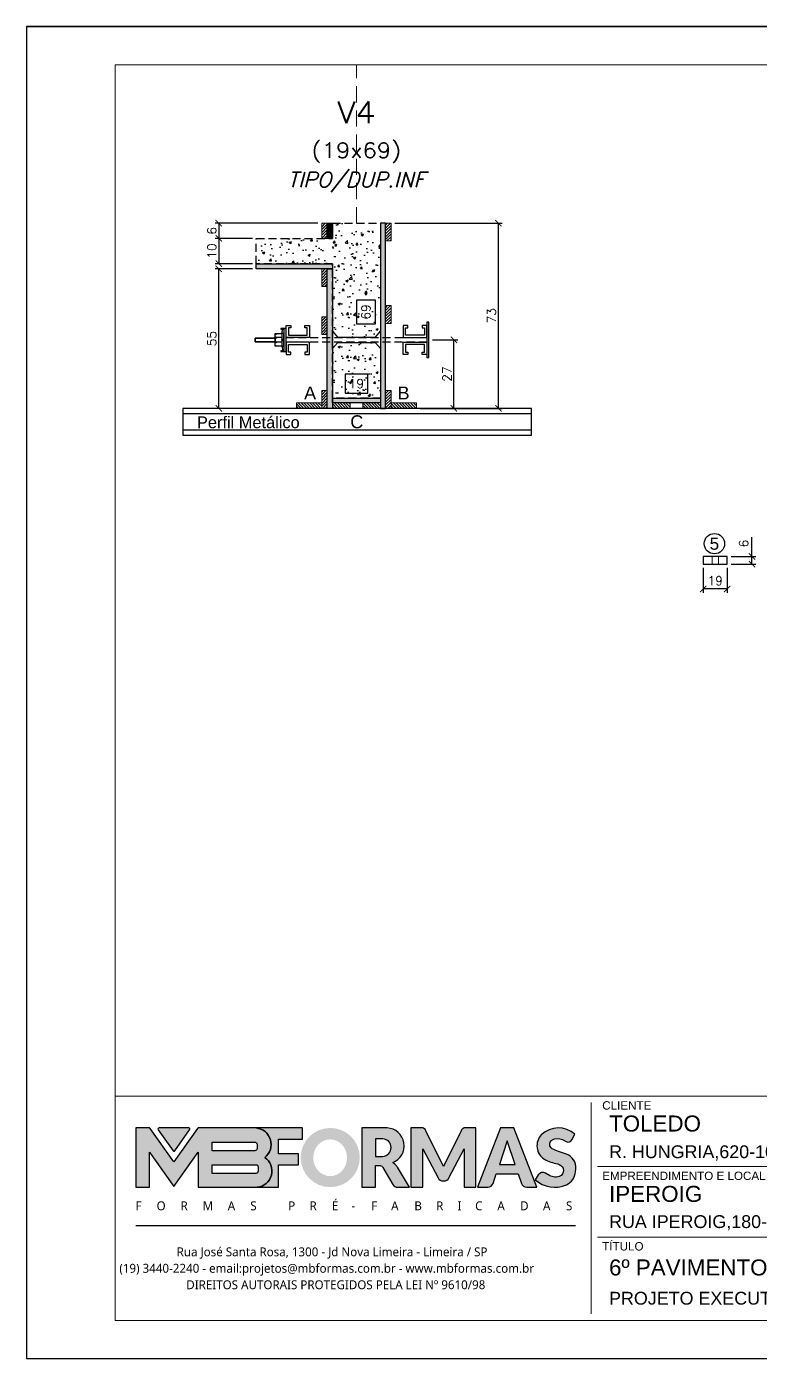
# Model space of a CAD drawing. Extents: x -23436 to 4767, y -4638 to 9755.
# Drawn here: x -20676 to -20097, y 4082 to 5132 of the extents above; entities that cross this region are included whole.
import ezdxf
from ezdxf.enums import TextEntityAlignment as Align

# ---------------------------------------------------------------- set-up
doc = ezdxf.new("R2010")
doc.units = 0
doc.header["$PDMODE"] = 2
doc.header["$PDSIZE"] = 10
doc.linetypes.add('CABLIN', pattern=[0.35, 0.25, -0.1])
doc.linetypes.add('HIDDEN', pattern=[9.525, 6.35, -3.175])
doc.layers.get('0').update_dxf_attribs({"lineweight": 13})
doc.layers.get('Defpoints').update_dxf_attribs({"lineweight": 13})
for name, color, linetype in [('Barra de Ancoragem', 20, 'Continuous'), ('Concreto', 250, 'HIDDEN'), ('Cota', 4, 'Continuous'), ('Cota Seção (2x)', 4, 'Continuous'), ('Hachura', 252, 'CABLIN'), ('MB Logo', 255, 'Continuous'), ('Painéis', 200, 'Continuous'), ('Perfil Metálico', 224, 'Continuous'), ('Romaneio', 10, 'Continuous'), ('Texto de Titulo', 7, 'Continuous'), ('Texto Qtd Sarr', 242, 'Continuous'), ('Tubo de PVC', 51, 'Continuous')]:
    doc.layers.add(name, color=color, linetype=linetype)
for name, color, linetype, lineweight in [('FOLHA MB', 7, 'Continuous', 13), ('Madeira', 100, 'Continuous', 13), ('Sarr 2.2x7', 40, 'Continuous', 9), ('Texto Seção', 7, 'Continuous', 15)]:
    doc.layers.add(name, color=color, linetype=linetype, lineweight=lineweight)
doc.layers.add('Laje_Perimetro', color=7, linetype='Continuous', plot=False)
doc.styles.add('ARIAL', font='arial.ttf', dxfattribs={"oblique": 15, "height": 25})
doc.styles.add('MB_C01', font='arial.ttf', dxfattribs={"height": 1.3})
doc.styles.add('MB_C02', font='arial.ttf', dxfattribs={"height": 2})
doc.styles.add('MB_C03', font='arial.ttf', dxfattribs={"height": 2.5})
doc.styles.add('MB_C04', font='arial.ttf', dxfattribs={"height": 6})
doc.styles.add('MtXpl_Lucida_Sans_Un', font='l_10646.ttf')
doc.styles.add('ROMANS', font='romans.shx')
doc.dimstyles.new('Cota Paínel', dxfattribs={"dimtxt": 7, "dimasz": 5, "dimexe": 3, "dimexo": 3, "dimgap": 3, "dimtad": 1, "dimdec": 1, "dimzin": 12, "dimdsep": 46, "dimtxsty": 'ROMANS', "dimblk": 'ARCHTICK', "dimcen": 0, "dimclrd": 4, "dimclre": 4, "dimclrt": 1, "dimadec": 1, "dimazin": 3, "dimtfac": 1, "dimtdec": 1, "dimtmove": 0, "dimatfit": 3, "dimldrblk": 'OBLIQUE', "dimfxl": 1, "dimtolj": 1, "dimtzin": 12, "dimarcsym": 0})
doc.dimstyles.new('Cota Seção (2x)', dxfattribs={"dimtxt": 7, "dimasz": 5, "dimexe": 3, "dimexo": 3, "dimgap": 2, "dimtad": 3, "dimdec": 1, "dimlfac": 0.5, "dimzin": 12, "dimdsep": 46, "dimtxsty": 'ROMANS', "dimblk": 'ARCHTICK', "dimcen": 0, "dimclrd": 4, "dimclre": 4, "dimclrt": 1, "dimadec": 1, "dimazin": 3, "dimtfac": 1, "dimtdec": 1, "dimtmove": 0, "dimatfit": 3, "dimldrblk": 'OBLIQUE', "dimfxl": 1, "dimtolj": 1, "dimtzin": 12, "dimarcsym": 0})
doc.dimstyles.new('Cota Seção interna', dxfattribs={"dimtxt": 7, "dimasz": 6, "dimexe": 0.18, "dimexo": 2, "dimgap": -4, "dimtad": 3, "dimdec": 1, "dimlfac": 0.5, "dimzin": 12, "dimdsep": 46, "dimtxsty": 'ROMANS', "dimblk": 'ARCHTICK', "dimcen": 0.09, "dimse1": 1, "dimse2": 1, "dimsd1": 1, "dimsd2": 1, "dimclrd": 180, "dimclre": 5, "dimclrt": 1, "dimadec": 0, "dimazin": 3, "dimtfac": 1, "dimtdec": 1, "dimtofl": 0, "dimtmove": 0, "dimatfit": 3, "dimldrblk": 'ARCHTICK', "dimfxl": 1, "dimtolj": 1, "dimtzin": 0, "dimarcsym": 0})
pattern_1 = [(315, (2521.5248, -3398.3843), (1.12253202, 1.12253202), [])]
pattern_2 = [(45, (-12135.8516, 27901.8796), (-1.12253202, 1.12253202), [])]

# ---------------------------------------------------------------- blocks, each defined once
blk = doc.blocks.new('MB-NOVO')
at = {"layer": 'MB Logo', "linetype": 'Continuous'}
h = blk.add_hatch(color=256, dxfattribs=at)
h.dxf.hatch_style = 1
h.set_gradient(color1=(242, 132, 69), color2=(247, 180, 141), rotation=90, tint=1)
h.paths.add_polyline_path([(-18529.6, 10980.8), (-18475.7, 10980.8, 0.706757), (-18468.7, 11008, 0.681802), (-18476.7, 11034.9), (-18529.4, 11034.9, 0.243712), (-18530.2, 11034.5), (-18551.7, 11003.9), (-18573.3, 11034.5, 0.243712), (-18574.1, 11034.9), (-18586.5, 11034.9), (-18586.5, 10980.8), (-18573.9, 10980.8), (-18573.9, 11012.9), (-18551.7, 10981.5), (-18529.6, 11012.9)])
h.paths.add_polyline_path([(-18516.8, 11014.1), (-18516.8, 11022), (-18477.8, 11022, -0.414214), (-18475.8, 11020), (-18475.8, 11016.1, -0.414214), (-18477.8, 11014.1)], flags=16)
h.paths.add_polyline_path([(-18516.8, 11001.4), (-18476.8, 11001.4, -0.414214), (-18474.8, 10999.4), (-18474.8, 10995.5, -0.414214), (-18476.8, 10993.5), (-18516.8, 10993.5)], flags=16)
at = {"layer": 'MB Logo', "true_color": 0x262626}
h = blk.add_hatch(color=250, dxfattribs=at)
h.dxf.hatch_style = 1
h.paths.add_polyline_path([(-18537.3, 11033.3, 0.60809), (-18538.1, 11034.9), (-18565.3, 11034.9, 0.60809), (-18566.1, 11033.3), (-18552.5, 11014, 0.518202), (-18550.9, 11014)])
h = blk.add_hatch(color=250, dxfattribs=at)
h.dxf.hatch_style = 1
h.paths.add_polyline_path([(-18456.2, 11011.3), (-18456.2, 11024.6), (-18434.2, 11024.6), (-18434.2, 11034.9), (-18476.7, 11034.9, -0.681802), (-18468.7, 11008, -0.706757), (-18475.7, 10980.8), (-18456.2, 10980.8), (-18456.2, 11001.4), (-18437.8, 11001.4), (-18437.8, 11011.3)])
h = blk.add_hatch(color=250, dxfattribs=at)
h.dxf.hatch_style = 1
h.paths.add_polyline_path([(-18435.9, 11007.9, 1), (-18381.9, 11007.9, 1)])
edge = h.paths.add_edge_path(flags=16)
edge.add_ellipse((-18409, 11007.7), major_axis=(0, 16.8), ratio=0.916255, start_angle=0, end_angle=360)
h = blk.add_hatch(color=250, dxfattribs=at)
h.dxf.hatch_style = 1
h.paths.add_polyline_path([(-18357, 11034.9), (-18380.2, 11034.9), (-18380.2, 10980.8), (-18367.6, 10980.8), (-18367.6, 11000.7), (-18363.4, 11000.7, -0.195765), (-18360.9, 10998.9), (-18351.8, 10983.2, 0.261385), (-18347.5, 10980.8), (-18336.4, 10980.8), (-18347.5, 10999, 0.082429), (-18349.6, 11001.5), (-18351.9, 11003.4, 0.81838)])
h.paths.add_polyline_path([(-18360.8, 11009), (-18367.6, 11009), (-18367.6, 11025), (-18360.8, 11025, -0.92578)], flags=16)
h = blk.add_hatch(color=250, dxfattribs=at)
h.dxf.hatch_style = 1
h.paths.add_polyline_path([(-18286.6, 11015.9), (-18286.6, 10980.8), (-18275.8, 10980.8), (-18275.8, 11034.9), (-18286.6, 11034.9, 0.216647), (-18289.4, 11032.4), (-18305.5, 10999.8), (-18321.6, 11032.7, 0.199908), (-18324.3, 11034.9), (-18335.2, 11034.9), (-18335.2, 10980.8), (-18324.3, 10980.8), (-18324.3, 11015.9), (-18310.4, 10989.3, 0.279644), (-18306, 10986.6, 0.340986), (-18300.5, 10989.3)])
h = blk.add_hatch(color=250, dxfattribs=at)
h.dxf.hatch_style = 1
h.paths.add_polyline_path([(-18274.4, 10980.8), (-18265, 10980.8, 0.322517), (-18260.2, 10984.3), (-18257.3, 10993), (-18237.2, 10993), (-18234.3, 10984.3, 0.322517), (-18229.5, 10980.8), (-18220.3, 10980.8), (-18241.2, 11034.9), (-18253.4, 11034.9)])
h.paths.add_polyline_path([(-18254.4, 11001.6), (-18247.3, 11023), (-18240.1, 11001.6)], flags=16)
h = blk.add_hatch(color=250, dxfattribs=at)
h.dxf.hatch_style = 1
h.paths.add_polyline_path([(-18206, 11024, -0.247671), (-18196.9, 11024.3), (-18193.5, 11022.5, 0.40799), (-18188.2, 11024.1), (-18185.4, 11029.1, 0.392837), (-18216.2, 11028.7, 0.467779), (-18213.3, 11006.3, 0.077523), (-18201.2, 11002.1, -0.214206), (-18196.1, 10997.9, -0.284295), (-18198.2, 10991.4, -0.26924), (-18208.8, 10991.6), (-18212.2, 10993.6, 0.407727), (-18219, 10992.1), (-18221.8, 10987.7, 0.296878), (-18193.2, 10983.1, 0.272251), (-18184.9, 10995.3), (-18184.6, 10997.9, 0.348906), (-18193.7, 11011.2), (-18200.4, 11013.5, -0.045018), (-18205.8, 11015.7, -0.618284)])
at = {"layer": 'MB Logo', "linetype": 'Continuous'}
blk.add_line((-18586.5, 10945.9), (-18184.8, 10945.9), dxfattribs=at)
at = {"layer": 'MB Logo', "color": 23, "linetype": 'Continuous', "true_color": 0xf28445}
for points in [[(-18573.3, 11034.5, 0.243712), (-18574.1, 11034.9), (-18586.5, 11034.9), (-18586.5, 10980.8), (-18573.9, 10980.8), (-18573.9, 11012.9), (-18551.7, 10981.5), (-18529.6, 11012.9), (-18529.6, 10980.8), (-18475.7, 10980.8, 0.706757), (-18468.7, 11008, 0.681802), (-18476.7, 11034.9), (-18529.4, 11034.9, 0.243712), (-18530.2, 11034.5), (-18551.7, 11003.9)], [(-18516.8, 11022), (-18477.8, 11022, -0.414214), (-18475.8, 11020), (-18475.8, 11016.1, -0.414214), (-18477.8, 11014.1), (-18516.8, 11014.1)], [(-18516.8, 11001.4), (-18476.8, 11001.4, -0.414214), (-18474.8, 10999.4), (-18474.8, 10995.5, -0.414214), (-18476.8, 10993.5), (-18516.8, 10993.5)]]:
    blk.add_lwpolyline(points, format="xyb", close=True, dxfattribs=at)
at = {"layer": 'MB Logo', "color": 250, "true_color": 0x262626}
for points in [[(-18537.3, 11033.3, 0.60809), (-18538.1, 11034.9), (-18565.3, 11034.9, 0.60809), (-18566.1, 11033.3), (-18552.5, 11014, 0.518202), (-18550.9, 11014)], [(-18437.8, 11011.3), (-18456.2, 11011.3), (-18456.2, 11024.6), (-18434.2, 11024.6), (-18434.2, 11034.9), (-18476.7, 11034.9, -0.681802), (-18468.7, 11008, -0.706757), (-18475.7, 10980.8), (-18456.2, 10980.8), (-18456.2, 11001.4), (-18437.8, 11001.4)], [(-18347.5, 10980.8), (-18336.4, 10980.8), (-18347.5, 10999, 0.082429), (-18349.6, 11001.5), (-18351.9, 11003.4, 0.81838), (-18357, 11034.9), (-18380.2, 11034.9), (-18380.2, 10980.8), (-18367.6, 10980.8), (-18367.6, 11000.7), (-18363.4, 11000.7, -0.209789), (-18360.8, 10998.7), (-18351.8, 10983.2, 0.261385)], [(-18286.6, 11015.9), (-18286.6, 10980.8), (-18275.8, 10980.8), (-18275.8, 11034.9), (-18286.6, 11034.9, 0.216647), (-18289.4, 11032.4), (-18305.5, 10999.8), (-18321.5, 11032.4, 0.216647), (-18324.3, 11034.9), (-18335.2, 11034.9), (-18335.2, 10980.8), (-18324.3, 10980.8), (-18324.3, 11015.9), (-18310.4, 10989.3, 0.279644), (-18306, 10986.6), (-18304.9, 10986.6, 0.279644), (-18300.5, 10989.3)], [(-18265, 10980.8, 0.322517), (-18260.2, 10984.3), (-18257.3, 10993), (-18237.2, 10993), (-18234.3, 10984.3, 0.322517), (-18229.5, 10980.8), (-18220.3, 10980.8), (-18241.2, 11034.9), (-18253.4, 11034.9), (-18274.4, 10980.8)], [(-18206.2, 11015.9, -0.549626), (-18206.4, 11023.8, -0.258723), (-18196.9, 11024.3), (-18193.5, 11022.5, 0.40799), (-18188.2, 11024.1), (-18185.4, 11029.1, 0.392837), (-18216.2, 11028.7, 0.467779), (-18213.3, 11006.3, 0.077523), (-18201.2, 11002.1, -0.203897), (-18196.3, 10998.2), (-18196.1, 10997.8, -0.267611), (-18198, 10991.6), (-18198.5, 10991.3, -0.261145), (-18208.8, 10991.6), (-18212.2, 10993.6, 0.407727), (-18219, 10992.1), (-18221.8, 10987.7, 0.296878), (-18193.2, 10983.1, 0.265963), (-18184.9, 10994.9), (-18184.7, 10997.6, 0.340466), (-18193.1, 11011), (-18200.4, 11013.5, -0.049298)], [(-18367.6, 11009), (-18360.8, 11009, 0.92578), (-18360.8, 11025), (-18367.6, 11025)]]:
    blk.add_lwpolyline(points, format="xyb", close=True, dxfattribs=at)
blk.add_lwpolyline([(-18247.3, 11023), (-18254.4, 11001.6), (-18240.1, 11001.6)], close=True, dxfattribs=at)
at = {"layer": 'MB Logo', "color": 250, "true_color": 0x262626, "style": 'MtXpl_Lucida_Sans_Un'}
for s, height, p in [('F', 8.12, (-18586.8, 10959.8)), ('O', 8.12, (-18567.5, 10959.8)), ('R', 8.12, (-18545.6, 10959.8)), ('M', 8.12, (-18525.4, 10959.8)), ('A', 8.12, (-18502.5, 10959.8)), ('S', 8.12, (-18481.9, 10959.8)), ('P', 8.12, (-18447.3, 10959.8)), ('R', 8.12, (-18427.8, 10959.8)), ('É', 8.12, (-18407.5, 10959.8)), ('-', 8.12, (-18389.6, 10959.8)), ('F', 8.12, (-18371.4, 10959.8)), ('A', 8.12, (-18353.3, 10959.8)), ('B', 8.12, (-18332.1, 10959.8)), ('R', 8.12, (-18312.2, 10959.8)), ('I', 8.12, (-18292.7, 10959.8)), ('C', 8.12, (-18276.6, 10959.8)), ('A', 8.12, (-18256.3, 10959.8)), ('D', 8.12, (-18235.5, 10959.8)), ('A', 8.12, (-18214.6, 10959.8)), ('S', 8.12, (-18193.6, 10959.8)), ('DIREITOS AUTORAIS PROTEGIDOS PELA LEI Nº 9610/98', 8.122, (-18540.4, 10887.8))]:
    blk.add_text(s, height=height, dxfattribs=at).set_placement(p)
at = {"layer": 'MB Logo', "style": 'MtXpl_Lucida_Sans_Un'}
for s, p in [('Rua José Santa Rosa, 1300 - Jd Nova Limeira - Limeira / SP', (-18549.2, 10917.8)), ('(19) 3440-2240 - email:projetos@mbformas.com.br - www.mbformas.com.br', (-18601.5, 10902.8))]:
    blk.add_text(s, height=8.122, dxfattribs=at).set_placement(p)
blk = doc.blocks.new('A$C169d8357')
at = {"layer": 'FOLHA MB', "color": 1}
for p, q in [((1109.8, 356.7), (70, 356.7)), ((445.6, 351.7), (445.6, 185)), ((786.6, 351.7), (786.6, 250.7)), ((943.1, 351.7), (943.1, 185)), ((1109.8, 356.7), (1109.8, 179.9)), ((1455, 356.7), (1109.8, 356.7)), ((1155.3, 185), (1155.3, 351.7)), ((1232.6, 351.7), (1232.6, 185)), ((1455, 331.5), (1109.8, 331.5)), ((938.1, 316.3), (791.6, 316.3)), ((1109.8, 316.3), (948.2, 316.3)), ((1029, 311.3), (1029, 286)), ((1455, 306.2), (1109.8, 306.2)), ((781.5, 301.2), (450.7, 301.2)), ((938.1, 281), (791.6, 281)), ((1109.8, 281), (948.2, 281)), ((1029, 275.9), (1029, 250.7)), ((1455, 281), (1109.8, 281)), ((1455, 255.7), (1109.8, 255.7)), ((938.1, 245.6), (450.7, 245.6)), ((1109.8, 245.6), (948.2, 245.6)), ((1029, 240.6), (1029, 185)), ((1455, 230.4), (1109.8, 230.4)), ((1455, 205.2), (1109.8, 205.2))]:
    blk.add_line(p, q, dxfattribs=at)
for points in [[(0, 1199.9), (0, 149.9), (1485, 149.9), (1485, 1199.9)], [(70, 1169.9), (70, 179.9), (1455, 179.9), (1455, 1169.9)]]:
    blk.add_lwpolyline(points, close=True, dxfattribs=at)
at = {"layer": 'MB Logo', "xscale": 0.8642040370897565, "yscale": 0.8642040370897565, "zscale": 0.8642040370897565}
blk.add_blockref('MB-NOVO', (16148.7, -9204.8), dxfattribs=at)
at = {"layer": 'FOLHA MB', "color": 6}
for s, height, style, p in [('CLIENTE', 6.57, 'MB_C01', (454.3, 346.1)), ('RESPONSÁVEL TÉCNICO', 6.566, 'MB_C01', (791.2, 344.6)), ('FASE DO PROJETO', 6.566, 'MB_C01', (947.8, 344.6)), ('R. HUNGRIA,620-10ºANDAR-SÃO PAULO-SP', 10.102, 'MB_C02', (459.7, 307.8)), ('PROJETISTA', 6.57, 'MB_C01', (791.2, 306.7)), ('DATA', 6.57, 'MB_C01', (947.8, 306.7)), ('ESCALA', 6.57, 'MB_C01', (1033.7, 306.7)), ('EMPREENDIMENTO E LOCAL', 6.566, 'MB_C01', (454.3, 290.6)), ('DISCIPLINA', 6.57, 'MB_C01', (791.2, 271.4)), ('COR MADEIRA', 6.566, 'MB_C01', (947.8, 271.4)), ('COR TARJA', 6.57, 'MB_C01', (1033.7, 271.4)), ('RUA IPEROIG,180-PERDIZES-SÃO PAULO-SP', 10.102, 'MB_C02', (459.7, 252.7)), ('TÍTULO', 6.57, 'MB_C01', (454.3, 235)), ('REVISÃO', 6.57, 'MB_C01', (947.8, 236.5)), ('FOLHA', 6.57, 'MB_C01', (1033.7, 236.5)), ('PROJETO EXECUTIVO DE LATERAIS DE VIGAS', 10.102, 'MB_C02', (459.7, 192.3))]:
    blk.add_text(s, height=height, dxfattribs=dict(at, style=style)).set_placement(p)
at = {"layer": 'FOLHA MB', "color": 5}
for s, height, style, p in [('TOLEDO', 12.63, 'MB_C03', (459.7, 328.8)), ('DANIEL RODRIGUES', 10.102, 'MB_C02', (791.6, 322.4)), ('LIBERADO PARA OBRA', 10.102, 'MB_C02', (948.1, 320.5)), ('STEPHANIE/THAIS', 10.102, 'MB_C02', (791.5, 285.1)), ('02/05/2023', 10.1, 'MB_C02', (948.1, 285.1)), ('1:50', 10.1, 'MB_C02', (1034, 287.1)), ('IPEROIG', 12.63, 'MB_C03', (459.7, 273.3)), ('PADRÃO', 10.1, 'MB_C02', (948.1, 251.8)), ('FORMA DE MADEIRA', 10.102, 'MB_C02', (791.6, 251.7)), ('S/COR', 10.1, 'MB_C02', (1034, 251.8)), ('01', 10.1, 'MB_C02', (1126.7, 237.1)), ('19/06/23', 10.1, 'MB_C02', (1166.5, 236.9)), ('ACRESCIMO DA FOLHA 45', 10.102, 'MB_C02', (1243.1, 236.9)), ('6º PAVIMENTO / TIPO / DUPLEX INFERIOR', 12.628, 'MB_C03', (459.7, 215.3)), ('00', 10.1, 'MB_C02', (1126.7, 211.8)), ('02/05/23', 10.1, 'MB_C02', (1166.5, 211.6)), ('EMISSÃO INICIAL', 10.102, 'MB_C02', (1243.1, 211.6)), ('01', 12.63, 'MB_C03', (967.6, 205))]:
    blk.add_text(s, height=height, dxfattribs=dict(at, style=style)).set_placement(p)
at = {"layer": 'FOLHA MB', "color": 6, "style": 'MB_C01'}
for s, p in [('REV. Nº', (1132.5, 198.1)), ('DATA', (1189.7, 198.1)), ('DESCRIÇÃO', (1265.5, 198.1))]:
    blk.add_text(s, height=6.57, dxfattribs=at).set_placement(p, align=Align.MIDDLE_CENTER)
at = {"layer": 'FOLHA MB', "insert": (1239.4, 189.4), "char_height": 5.051, "width": 210.818, "attachment_point": 1, "style": 'MB_C04'}
blk.add_mtext('TOLEDO-IPEROIG-LO-6PV-TP-DINF-LVI-R00.DWG', dxfattribs=at)
blk = doc.blocks.new('*D323')
at = {"layer": 'Cota Seção (2x)', "color": 180, "lineweight": -2, "transparency": 16777216}
for p, q in [((-20407.1, 4858.3), (-20425.1, 4858.3)), ((-20425.1, 4858.3), (-20425.1, 4843.3)), ((-20407.1, 4843.3), (-20407.1, 4858.3)), ((-20425.1, 4843.3), (-20407.1, 4843.3))]:
    blk.add_line(p, q, dxfattribs=at)
at = {"layer": 'Defpoints', "color": 0, "transparency": 16777216}
for p in [(-20435.1, 4839.3), (-20435.1, 4839.3), (-20397.1, 4839.3)]:
    blk.add_point(p, dxfattribs=at)
at = {"layer": 'Cota Seção (2x)', "color": 1, "transparency": 16777216, "insert": (-20416.1, 4850.8), "char_height": 7, "attachment_point": 5, "style": 'ROMANS'}
blk.add_mtext('\\A1;19', dxfattribs=at)
blk = doc.blocks.new('_ArchTick')
at = {"color": 0, "linetype": 'ByBlock', "const_width": 0.15}
blk.add_lwpolyline([(-0.5, -0.5), (0.5, 0.5)], dxfattribs=at)
blk = doc.blocks.new('DSADSAD')
at = {"layer": 'Barra de Ancoragem'}
for p, q in [((-12991, 7698.4), (-13009.2, 7698.4)), ((-13005.1, 7696.9), (-13008.6, 7697.6)), ((-12995.1, 7696.9), (-12991.5, 7697.6))]:
    blk.add_line(p, q, dxfattribs=at)
at = {"layer": 'Barra de Ancoragem', "flags": 128}
for points in [[(-13009.2, 7700.2), (-12991, 7700.2), (-12991, 7698.4), (-13009.2, 7698.4)], [(-13008.6, 7698.4), (-13008.6, 7696), (-13009.2, 7696), (-13009.2, 7698.4)], [(-12995.1, 7698.4), (-12995.1, 7696.9), (-13005.1, 7696.9), (-13005.1, 7698.4)], [(-12991, 7698.4), (-12991, 7696), (-12991.5, 7696), (-12991.5, 7698.4)]]:
    blk.add_lwpolyline(points, close=True, dxfattribs=at)
for points in [[(-13005.1, 7696.9), (-13005.1, 7691.6), (-12995.1, 7691.6), (-12995.1, 7696.9)], [(-13000.4, 7696.9), (-13000.4, 7698.4), (-12999.8, 7698.4), (-12999.8, 7696.9), (-13000.4, 7696.9), (-12999.8, 7696.9)]]:
    blk.add_lwpolyline(points, dxfattribs=at)
for points in [[(-13001.9, 7696.9), (-13001.9, 7692.8, 0.666667), (-12998.3, 7692.8, 0.666667)], [(-12998.3, 7696.9), (-12998.3, 7692.8, 0.729796), (-12995.1, 7692.8, 0.729796)]]:
    blk.add_lwpolyline(points, format="xyb", dxfattribs=at)
at = {"layer": 'Barra de Ancoragem'}
blk.add_arc((-13003.5, 7693.3), 1.7, 197.7564, 342.2436, dxfattribs=at)
blk = doc.blocks.new('*D324')
at = {"layer": 'Cota', "color": 4, "lineweight": -2, "transparency": 16777216}
for p, q in [((-20356, 4885.3), (-20336.1, 4885.3)), ((-20339.1, 4831.3), (-20339.1, 4885.3)), ((-20356.1, 4831.3), (-20336.1, 4831.3))]:
    blk.add_line(p, q, dxfattribs=at)
at = {"layer": 'Defpoints', "color": 0, "transparency": 16777216}
for p in [(-20359, 4885.3), (-20339.1, 4885.3), (-20359.1, 4831.3)]:
    blk.add_point(p, dxfattribs=at)
at = {"layer": 'Cota', "color": 4, "lineweight": -2, "transparency": 16777216, "xscale": 5, "yscale": 5, "zscale": 5}
for p, rotation in [((-20339.1, 4885.3), 90), ((-20339.1, 4831.3), 270)]:
    blk.add_blockref('_ArchTick', p, dxfattribs=dict(at, rotation=rotation))
at = {"layer": 'Cota', "color": 1, "transparency": 16777216, "insert": (-20344.6, 4858.3), "char_height": 7, "attachment_point": 5, "rotation": 90, "style": 'ROMANS'}
blk.add_mtext('\\A1;27', dxfattribs=at)
blk = doc.blocks.new('_OBLIQUE')
at = {"color": 0, "linetype": 'ByBlock', "lineweight": -2}
for p, q in [((0, 0), (-1, 0)), ((-0.5, -0.5), (0.5, 0.5))]:
    blk.add_line(p, q, dxfattribs=at)
blk = doc.blocks.new('*D325')
at = {"layer": 'Cota', "color": 4, "lineweight": -2, "transparency": 16777216}
for p, q in [((-20498.1, 4941.3), (-20527.7, 4941.3)), ((-20524.7, 4831.3), (-20524.7, 4941.3)), ((-20476.1, 4831.3), (-20527.7, 4831.3))]:
    blk.add_line(p, q, dxfattribs=at)
at = {"layer": 'Defpoints', "color": 0, "transparency": 16777216}
for p in [(-20524.7, 4941.3), (-20495.1, 4941.3), (-20473.1, 4831.3)]:
    blk.add_point(p, dxfattribs=at)
at = {"layer": 'Cota', "color": 4, "lineweight": -2, "transparency": 16777216, "xscale": 5, "yscale": 5, "zscale": 5}
for p, rotation in [((-20524.7, 4941.3), 90), ((-20524.7, 4831.3), 270)]:
    blk.add_blockref('_ArchTick', p, dxfattribs=dict(at, rotation=rotation))
at = {"layer": 'Cota', "color": 1, "transparency": 16777216, "insert": (-20530.2, 4886.3), "char_height": 7, "attachment_point": 5, "rotation": 90, "style": 'ROMANS'}
blk.add_mtext('\\A1;55', dxfattribs=at)
blk = doc.blocks.new('*D326')
at = {"layer": 'Cota', "color": 4, "lineweight": -2, "transparency": 16777216}
for p, q in [((-20498.1, 4965.3), (-20527.7, 4965.3)), ((-20524.7, 4965.3), (-20524.7, 4945.3)), ((-20498.1, 4945.3), (-20527.7, 4945.3))]:
    blk.add_line(p, q, dxfattribs=at)
at = {"layer": 'Defpoints', "color": 0, "transparency": 16777216}
for p in [(-20495.1, 4965.3), (-20524.7, 4945.3), (-20495.1, 4945.3)]:
    blk.add_point(p, dxfattribs=at)
at = {"layer": 'Cota', "color": 4, "lineweight": -2, "transparency": 16777216, "xscale": 5, "yscale": 5, "zscale": 5}
for p, rotation in [((-20524.7, 4965.3), 90), ((-20524.7, 4945.3), 270)]:
    blk.add_blockref('_ArchTick', p, dxfattribs=dict(at, rotation=rotation))
at = {"layer": 'Cota', "color": 1, "transparency": 16777216, "insert": (-20530.2, 4955.3), "char_height": 7, "attachment_point": 5, "rotation": 90, "style": 'ROMANS'}
blk.add_mtext('\\A1;10', dxfattribs=at)
blk = doc.blocks.new('*D327')
at = {"layer": 'Cota', "color": 4, "lineweight": -2, "transparency": 16777216}
for p, q in [((-20446.5, 4977.3), (-20527.7, 4977.3)), ((-20524.7, 4977.3), (-20524.7, 4965.3)), ((-20498.1, 4965.3), (-20527.7, 4965.3))]:
    blk.add_line(p, q, dxfattribs=at)
at = {"layer": 'Defpoints', "color": 0, "transparency": 16777216}
for p in [(-20443.5, 4977.3), (-20524.7, 4965.3), (-20495.1, 4965.3)]:
    blk.add_point(p, dxfattribs=at)
at = {"layer": 'Cota', "color": 4, "lineweight": -2, "transparency": 16777216, "xscale": 5, "yscale": 5, "zscale": 5}
for p, rotation in [((-20524.7, 4977.3), 90), ((-20524.7, 4965.3), 270)]:
    blk.add_blockref('_ArchTick', p, dxfattribs=dict(at, rotation=rotation))
at = {"layer": 'Cota', "color": 1, "transparency": 16777216, "insert": (-20530.2, 4971.3), "char_height": 7, "attachment_point": 5, "rotation": 90, "style": 'ROMANS'}
blk.add_mtext('\\A1;6', dxfattribs=at)
blk = doc.blocks.new('*D328')
at = {"layer": 'Cota', "color": 4, "lineweight": -2, "transparency": 16777216}
for p, q in [((-20385.7, 4977.3), (-20301, 4977.3)), ((-20304, 4831.3), (-20304, 4977.3)), ((-20365.7, 4831.3), (-20301, 4831.3))]:
    blk.add_line(p, q, dxfattribs=at)
at = {"layer": 'Defpoints', "color": 0, "transparency": 16777216}
for p in [(-20388.7, 4977.3), (-20304, 4977.3), (-20368.7, 4831.3)]:
    blk.add_point(p, dxfattribs=at)
at = {"layer": 'Cota', "color": 4, "lineweight": -2, "transparency": 16777216, "xscale": 5, "yscale": 5, "zscale": 5}
for p, rotation in [((-20304, 4977.3), 90), ((-20304, 4831.3), 270)]:
    blk.add_blockref('_ArchTick', p, dxfattribs=dict(at, rotation=rotation))
at = {"layer": 'Cota', "color": 1, "transparency": 16777216, "insert": (-20309.5, 4904.3), "char_height": 7, "attachment_point": 5, "rotation": 90, "style": 'ROMANS'}
blk.add_mtext('\\A1;73', dxfattribs=at)
blk = doc.blocks.new('*D329')
at = {"layer": 'Cota Seção (2x)', "color": 180, "lineweight": -2, "transparency": 16777216}
for p, q in [((-20401.1, 4916.6), (-20416.1, 4916.6)), ((-20416.1, 4916.6), (-20416.1, 4897.9)), ((-20401.1, 4897.9), (-20401.1, 4916.6)), ((-20416.1, 4897.9), (-20401.1, 4897.9))]:
    blk.add_line(p, q, dxfattribs=at)
at = {"layer": 'Defpoints', "color": 0, "transparency": 16777216}
for p in [(-20397.1, 4977.3), (-20397.1, 4977.3), (-20397.1, 4839.3)]:
    blk.add_point(p, dxfattribs=at)
at = {"layer": 'Cota Seção (2x)', "color": 1, "transparency": 16777216, "insert": (-20408.6, 4907.3), "char_height": 7, "attachment_point": 5, "rotation": 90, "style": 'ROMANS'}
blk.add_mtext('\\A1;69', dxfattribs=at)
blk = doc.blocks.new('titulo1')
at = {"layer": 'Defpoints', "color": 252, "linetype": 'HIDDEN', "ltscale": 2}
blk.add_line((0, 0), (0, 125), dxfattribs=at)
at = {"layer": 'Defpoints', "style": 'ROMANS', "oblique": 15}
blk.add_attdef('FOLHA', text='', height=10, dxfattribs=at).set_placement((0, 15.6), align=Align.MIDDLE_CENTER)
at = {"layer": 'Texto Qtd Sarr', "color": 3, "style": 'ROMANS', "oblique": 15}
for tag, height, p in [('TITULO', 17, (0, 71.4)), ('SEÇÃO', 12, (0, 41.5))]:
    blk.add_attdef(tag, text='', height=height, dxfattribs=at).set_placement(p, align=Align.MIDDLE_CENTER)
blk = doc.blocks.new('*D347')
at = {"layer": 'Cota', "color": 4, "lineweight": -2, "transparency": 16777216}
for p, q in [((-20142.4, 4705.5), (-20142.4, 4685.9)), ((-20123.4, 4705.5), (-20123.4, 4685.9)), ((-20123.4, 4688.9), (-20142.4, 4688.9))]:
    blk.add_line(p, q, dxfattribs=at)
at = {"layer": 'Defpoints', "color": 0, "transparency": 16777216}
for p in [(-20142.4, 4708.5), (-20123.4, 4708.5), (-20142.4, 4688.9)]:
    blk.add_point(p, dxfattribs=at)
at = {"layer": 'Cota', "color": 4, "lineweight": -2, "transparency": 16777216, "xscale": 5, "yscale": 5, "zscale": 5, "rotation": 180}
blk.add_blockref('_ArchTick', (-20142.4, 4688.9), dxfattribs=at)
at = {"layer": 'Cota', "color": 4, "lineweight": -2, "transparency": 16777216, "xscale": 5, "yscale": 5, "zscale": 5}
blk.add_blockref('_ArchTick', (-20123.4, 4688.9), dxfattribs=at)
at = {"layer": 'Cota', "color": 1, "transparency": 16777216, "insert": (-20132.9, 4695.4), "char_height": 7, "attachment_point": 5, "style": 'ROMANS'}
blk.add_mtext('\\A1;19', dxfattribs=at)
blk = doc.blocks.new('*D348')
at = {"layer": 'Cota', "color": 4, "lineweight": -2, "transparency": 16777216}
for p, q in [((-20103.9, 4714.5), (-20103.9, 4729.8)), ((-20120.4, 4714.5), (-20100.9, 4714.5)), ((-20120.4, 4708.5), (-20100.9, 4708.5)), ((-20103.9, 4708.5), (-20103.9, 4714.5))]:
    blk.add_line(p, q, dxfattribs=at)
at = {"layer": 'Defpoints', "color": 0, "transparency": 16777216}
for p in [(-20123.4, 4714.5), (-20123.4, 4708.5), (-20103.9, 4714.5)]:
    blk.add_point(p, dxfattribs=at)
at = {"layer": 'Cota', "color": 4, "lineweight": -2, "transparency": 16777216, "xscale": 5, "yscale": 5, "zscale": 5}
for p, rotation in [((-20103.9, 4714.5), 90), ((-20103.9, 4708.5), 270)]:
    blk.add_blockref('_ArchTick', p, dxfattribs=dict(at, rotation=rotation))
at = {"layer": 'Cota', "color": 1, "transparency": 16777216, "insert": (-20110.4, 4724.7), "char_height": 7, "attachment_point": 5, "rotation": 90, "style": 'ROMANS'}
blk.add_mtext('\\A1;6', dxfattribs=at)

msp = doc.modelspace()

# ---------------------------------------------------------------- hatches: boundary and pattern name
at = {"layer": 'Concreto'}
h = msp.add_hatch(dxfattribs=at)
h.set_pattern_fill('AR-CONC', color=256, scale=2.5)
h.set_pattern_definition([(50, (-4755.02, 204.299), (17.931505, -1.568803), [1.875, -20.625]), (355, (-4755.02, 204.299), (-3.468783, 18.804803), [1.5, -16.5]), (100.45144, (-4753.526, 204.168), (14.462721, 17.236), [1.593505, -17.528553]), (46.1842, (-4755.02, 209.299), (26.681033, -4.137982), [2.8125, -30.9375]), (96.63564, (-4752.797, 208.954), (23.36655, 24.352965), [2.39026, -26.292844]), (351.18416, (-4755.02, 209.3), (23.36655, 24.352965), [2.25, -24.75]), (21, (-4752.52, 208.049), (14.922676, -10.065472), [1.875, -20.625]), (326, (-4752.52, 208.049), (6.082883, 18.128751), [1.5, -16.5]), (71.45144, (-4751.277, 207.21), (21.00556, 8.063279), [1.593505, -17.528553]), (37.5, (-4755.0204, 204.2986), (0.3039964, 8.3223463), [0, -16.3, 0, -16.75, 0, -16.5625]), (7.5, (-4755.02, 204.299), (6.5767384, 9.860293), [0, -9.55, 0, -15.925, 0, -6.3125]), (327.5, (-4760.5954, 204.2986), (13.345561, -0.5638718), [0, -6.25, 0, -19.5, 0, -25.875]), (317.5, (-4763.095, 204.299), (14.579654, 2.5026246), [0, -8.125, 0, -12.95, 0, -18.375])])
h.paths.add_polyline_path([(-20495.1, 4965.26), (-20435.1, 4965.26), (-20435.09, 4977.26), (-20397.1, 4977.26), (-20397.1, 4892.04), (-20401.1, 4887.54), (-20431.1, 4887.54), (-20435.1, 4892.04), (-20435.1, 4941.26), (-20435.1, 4945.26), (-20495.1, 4945.26)])
h.paths.add_polyline_path([(-20413.85, 4899.59), (-20414.34, 4918.93), (-20403.84, 4918.93), (-20403.35, 4899.59)], flags=16)
h = msp.add_hatch(dxfattribs=at)
h.set_pattern_fill('AR-CONC', color=256, scale=2.5)
h.set_pattern_definition([(50, (-4755.02, 170.299), (17.931505, -1.568803), [1.875, -20.625]), (355, (-4755.02, 170.299), (-3.468783, 18.804803), [1.5, -16.5]), (100.45144, (-4753.526, 170.168), (14.462721, 17.236), [1.593505, -17.528553]), (46.1842, (-4755.02, 175.299), (26.681033, -4.137982), [2.8125, -30.9375]), (96.63564, (-4752.797, 174.954), (23.36655, 24.352965), [2.39026, -26.292844]), (351.18416, (-4755.02, 175.3), (23.36655, 24.352965), [2.25, -24.75]), (21, (-4752.52, 174.049), (14.922676, -10.065472), [1.875, -20.625]), (326, (-4752.52, 174.049), (6.082883, 18.128751), [1.5, -16.5]), (71.45144, (-4751.277, 173.21), (21.00556, 8.063279), [1.593505, -17.528553]), (37.5, (-4755.0204, 170.2986), (0.3039964, 8.3223463), [0, -16.3, 0, -16.75, 0, -16.5625]), (7.5, (-4755.02, 170.299), (6.5767384, 9.860293), [0, -9.55, 0, -15.925, 0, -6.3125]), (327.5, (-4760.5954, 170.2986), (13.345561, -0.5638718), [0, -6.25, 0, -19.5, 0, -25.875]), (317.5, (-4763.095, 170.299), (14.579654, 2.5026246), [0, -8.125, 0, -12.95, 0, -18.375])])
h.paths.add_polyline_path([(-20435.1, 4878.48), (-20431.1, 4882.98), (-20401.1, 4882.98), (-20397.1, 4878.49), (-20397.1, 4839.26), (-20435.1, 4839.26)])
h.paths.add_polyline_path([(-20409.35, 4845.51), (-20422.85, 4845.51), (-20422.85, 4856.01), (-20409.35, 4856.01)], flags=24)
at = {"layer": 'Hachura'}
h = msp.add_hatch(dxfattribs=at)
h.set_pattern_fill('ANSI31', color=256, scale=0.5, angle=360, style=0)
h.set_pattern_definition([(45, (-12135.8516, 27937.8796), (-1.12253202, 1.12253202), [])])
h.paths.add_polyline_path([(-20439.1, 4977.26), (-20443.5, 4977.26), (-20443.5, 4965.26), (-20439.1, 4965.26)])
h = msp.add_hatch(color=256, dxfattribs=at)
h.dxf.hatch_style = 1
h.paths.add_polyline_path([(-20439.1, 4977.26), (-20435.1, 4977.26), (-20435.1, 4965.26), (-20439.1, 4965.26)])
h = msp.add_hatch(color=256, dxfattribs=at)
h.dxf.hatch_style = 1
h.paths.add_polyline_path([(-20393.11, 4977.26), (-20397.11, 4977.26), (-20397.1, 4831.26), (-20393.1, 4831.26)])
h = msp.add_hatch(dxfattribs=at)
h.set_pattern_fill('ANSI31', color=256, scale=0.5, angle=360, style=0)
h.set_pattern_definition([(45, (-12135.8516, 27899.8796), (-1.12253202, 1.12253202), [])])
h.paths.add_polyline_path([(-20393.1, 4977.26), (-20388.7, 4977.26), (-20388.7, 4963.26), (-20393.1, 4963.26)])
h = msp.add_hatch(color=256, dxfattribs=at)
h.dxf.hatch_style = 1
h.paths.add_polyline_path([(-20495.1, 4941.26), (-20495.1, 4945.26), (-20435.1, 4945.26), (-20435.1, 4941.26)])
h = msp.add_hatch(dxfattribs=at)
h.set_pattern_fill('ANSI31', color=256, scale=0.5, angle=360, style=0)
h.set_pattern_definition(pattern_2)
h.paths.add_polyline_path([(-20439.1, 4941.26), (-20443.5, 4941.26), (-20443.5, 4927.26), (-20439.1, 4927.26)])
h = msp.add_hatch(color=256, dxfattribs=at)
h.dxf.hatch_style = 1
h.paths.add_polyline_path([(-20439.1, 4941.26), (-20435.1, 4941.26), (-20435.1, 4831.26), (-20439.1, 4831.26)])
h = msp.add_hatch(dxfattribs=at)
h.set_pattern_fill('ANSI31', color=256, scale=0.5, angle=360, style=0)
h.set_pattern_definition([(45, (-12135.8516, 27960.159), (-1.12253202, 1.12253202), [])])
h.paths.add_polyline_path([(-20439.1, 4889.54), (-20443.5, 4889.54), (-20443.5, 4903.54), (-20439.1, 4903.54)])
h = msp.add_hatch(dxfattribs=at)
h.set_pattern_fill('ANSI31', color=256, scale=0.5, angle=360, style=0)
h.set_pattern_definition([(45, (-12135.8564, 27834.8796), (-1.12253202, 1.12253202), [])])
h.paths.add_polyline_path([(-20393.1, 4912.26), (-20388.7, 4912.26), (-20388.7, 4898.26), (-20393.1, 4898.26)])
h = msp.add_hatch(dxfattribs=at)
h.set_pattern_fill('ANSI31', color=256, scale=0.5, angle=360, style=0)
h.set_pattern_definition(pattern_2)
h.paths.add_polyline_path([(-20439.1, 4831.26), (-20443.5, 4831.26), (-20443.5, 4845.26), (-20439.1, 4845.26)])
h = msp.add_hatch(dxfattribs=at)
h.set_pattern_fill('ANSI31', color=256, scale=0.5, angle=360, style=0)
h.set_pattern_definition(pattern_2)
h.paths.add_polyline_path([(-20393.1, 4831.26), (-20388.7, 4831.26), (-20388.7, 4845.26), (-20393.1, 4845.26)])
h = msp.add_hatch(dxfattribs=at)
h.set_pattern_fill('ANSI31', color=256, scale=0.5, angle=270, style=0)
h.set_pattern_definition([(315, (2531.1248, -3398.3843), (1.12253202, 1.12253202), [])])
h.paths.add_polyline_path([(-20463.5, 4831.26), (-20463.5, 4835.66), (-20443.5, 4835.66), (-20443.5, 4831.26)])
h = msp.add_hatch(color=256, dxfattribs=at)
h.dxf.hatch_style = 1
h.paths.add_polyline_path([(-20435.1, 4835.66), (-20435.1, 4839.26), (-20397.1, 4839.26), (-20397.1, 4835.66)])
h = msp.add_hatch(dxfattribs=at)
h.set_pattern_fill('ANSI31', color=256, scale=0.5, angle=270, style=0)
h.set_pattern_definition(pattern_1)
h.paths.add_polyline_path([(-20435.1, 4831.26), (-20435.1, 4835.66), (-20421.1, 4835.66), (-20421.1, 4831.26)])
h = msp.add_hatch(dxfattribs=at)
h.set_pattern_fill('ANSI31', color=256, scale=0.5, angle=270, style=0)
h.set_pattern_definition(pattern_1)
h.paths.add_polyline_path([(-20397.1, 4831.26), (-20397.1, 4835.66), (-20411.1, 4835.66), (-20411.1, 4831.26)])
h = msp.add_hatch(dxfattribs=at)
h.set_pattern_fill('ANSI31', color=256, scale=0.5, angle=270, style=0)
h.set_pattern_definition([(315, (2511.9248, -3398.3843), (1.12253202, 1.12253202), [])])
h.paths.add_polyline_path([(-20368.7, 4831.26), (-20368.7, 4835.66), (-20388.7, 4835.66), (-20388.7, 4831.26)])

# ---------------------------------------------------------------- linework, layer by layer
at = {"layer": 'Barra de Ancoragem'}
for points in [[(-20471.62, 4896.74), (-20469.77, 4896.74), (-20467.92, 4896.74), (-20467.92, 4894.89), (-20469.77, 4894.89), (-20469.77, 4888.88), (-20454.94, 4888.88), (-20454.94, 4894.89), (-20456.79, 4894.89), (-20456.79, 4896.74), (-20454.94, 4896.74), (-20453.1, 4896.74), (-20453.1, 4887.04), (-20471.62, 4887.04)], [(-20360.57, 4896.74), (-20362.42, 4896.74), (-20364.27, 4896.74), (-20364.27, 4894.89), (-20362.42, 4894.89), (-20362.42, 4888.88), (-20377.25, 4888.88), (-20377.25, 4894.89), (-20375.4, 4894.89), (-20375.4, 4896.74), (-20377.25, 4896.74), (-20379.1, 4896.74), (-20379.1, 4887.04), (-20360.57, 4887.04)], [(-20480.21, 4886.73), (-20496.11, 4886.73), (-20496.11, 4883.79), (-20480.21, 4883.79)], [(-20496.11, 4883.79), (-20496.11, 4886.73), (-20480.21, 4886.73), (-20480.21, 4883.79)], [(-20471.62, 4873.78), (-20469.77, 4873.78), (-20467.92, 4873.78), (-20467.92, 4875.63), (-20469.77, 4875.63), (-20469.77, 4881.64), (-20454.94, 4881.64), (-20454.94, 4875.63), (-20456.79, 4875.63), (-20456.79, 4873.78), (-20454.94, 4873.78), (-20453.1, 4873.78), (-20453.1, 4883.48), (-20471.62, 4883.48)], [(-20360.57, 4873.78), (-20362.42, 4873.78), (-20364.27, 4873.78), (-20364.27, 4875.63), (-20362.42, 4875.63), (-20362.42, 4881.64), (-20377.25, 4881.64), (-20377.25, 4875.63), (-20375.4, 4875.63), (-20375.4, 4873.78), (-20377.25, 4873.78), (-20379.1, 4873.78), (-20379.1, 4883.48), (-20360.57, 4883.48)]]:
    msp.add_lwpolyline(points, close=True, dxfattribs=at)
at = {"layer": 'Barra de Ancoragem', "flags": 128}
msp.add_lwpolyline([(-20358.97, 4871.39), (-20358.97, 4899.13), (-20360.57, 4899.13), (-20360.57, 4871.39)], close=True, dxfattribs=at)
at = {"layer": 'Barra de Ancoragem', "linetype": 'HIDDEN'}
msp.add_lwpolyline([(-20471.62, 4883.48), (-20471.62, 4887.04), (-20360.57, 4887.04), (-20360.57, 4883.48)], close=True, dxfattribs=at)
at = {"layer": 'Concreto'}
msp.add_lwpolyline([(-20495.1, 4945.26), (-20495.1, 4965.26), (-20435.1, 4965.26), (-20435.1, 4977.26), (-20397.1, 4977.26), (-20397.1, 4977.26), (-20397.1, 4977.26), (-20397.1, 4839.26), (-20435.1, 4839.26), (-20435.1, 4945.26)], close=True, dxfattribs=at)
at = {"layer": 'Laje_Perimetro'}
msp.add_lwpolyline([(-19191.38, 5132.26), (-20676.4, 5132.26), (-20676.4, 4082.26), (-19191.38, 4082.26)], close=True, dxfattribs=at)
at = {"layer": 'Madeira'}
for points in [[(-20439.1, 4977.26), (-20443.5, 4977.26), (-20443.5, 4965.26), (-20439.1, 4965.26)], [(-20393.1, 4977.26), (-20388.7, 4977.26), (-20388.7, 4963.26), (-20393.1, 4963.26)], [(-20439.1, 4941.26), (-20443.5, 4941.26), (-20443.5, 4927.26), (-20439.1, 4927.26)], [(-20439.1, 4889.54), (-20443.5, 4889.54), (-20443.5, 4903.54), (-20439.1, 4903.54)], [(-20393.1, 4912.26), (-20388.7, 4912.26), (-20388.7, 4898.26), (-20393.1, 4898.26)], [(-20439.1, 4831.26), (-20443.5, 4831.26), (-20443.5, 4845.26), (-20439.1, 4845.26)], [(-20393.1, 4831.26), (-20388.7, 4831.26), (-20388.7, 4845.26), (-20393.1, 4845.26)], [(-20463.5, 4831.26), (-20463.5, 4835.66), (-20443.5, 4835.66), (-20443.5, 4831.26)], [(-20435.1, 4831.26), (-20435.1, 4835.66), (-20421.1, 4835.66), (-20421.1, 4831.26)], [(-20397.1, 4831.26), (-20397.1, 4835.66), (-20411.1, 4835.66), (-20411.1, 4831.26)], [(-20368.7, 4831.26), (-20368.7, 4835.66), (-20388.7, 4835.66), (-20388.7, 4831.26)]]:
    msp.add_lwpolyline(points, close=True, dxfattribs=at)
at = {"layer": 'Painéis'}
for p, q in [((-20123.41, 4714.49), (-20142.41, 4714.49)), ((-20142.41, 4714.49), (-20142.41, 4708.49)), ((-20142.41, 4708.49), (-20123.41, 4708.49)), ((-20123.41, 4708.49), (-20123.41, 4714.49))]:
    msp.add_line(p, q, dxfattribs=at)
for points in [[(-20439.1, 4977.26), (-20435.1, 4977.26), (-20435.1, 4965.26), (-20439.1, 4965.26)], [(-20393.11, 4977.26), (-20397.11, 4977.26), (-20397.1, 4831.26), (-20393.1, 4831.26)], [(-20495.1, 4941.26), (-20495.1, 4945.26), (-20435.1, 4945.26), (-20435.1, 4941.26)], [(-20439.1, 4941.26), (-20435.1, 4941.26), (-20435.1, 4831.26), (-20439.1, 4831.26)], [(-20435.1, 4835.66), (-20435.1, 4839.26), (-20397.1, 4839.26), (-20397.1, 4835.66)]]:
    msp.add_lwpolyline(points, close=True, dxfattribs=at)
at = {"layer": 'Perfil Metálico'}
msp.add_lwpolyline([(-20553.11, 4810.19), (-20277.82, 4810.19), (-20277.82, 4831.26), (-20553.11, 4831.26)], close=True, dxfattribs=at)
for points in [[(-20277.82, 4827.1), (-20553.11, 4827.1)], [(-20553.11, 4814.35), (-20277.82, 4814.35)]]:
    msp.add_lwpolyline(points, dxfattribs=at)
at = {"layer": 'Romaneio'}
msp.add_circle((-20133.56, 4724.61), 8, dxfattribs=at)
at = {"layer": 'Sarr 2.2x7', "color": 50}
for p, q in [((-20142.41, 4708.49), (-20142.41, 4714.49)), ((-20142.41, 4714.49), (-20138.91, 4714.49)), ((-20142.41, 4708.49), (-20138.91, 4708.49)), ((-20135.41, 4714.49), (-20138.91, 4714.49)), ((-20135.41, 4708.49), (-20138.91, 4708.49)), ((-20135.41, 4708.49), (-20135.41, 4714.49)), ((-20130.41, 4714.49), (-20126.91, 4714.49)), ((-20130.41, 4714.49), (-20130.41, 4708.49)), ((-20130.41, 4708.49), (-20126.91, 4708.49)), ((-20123.41, 4714.49), (-20126.91, 4714.49)), ((-20123.41, 4708.49), (-20126.91, 4708.49)), ((-20123.41, 4714.49), (-20123.41, 4708.49))]:
    msp.add_line(p, q, dxfattribs=at)
at = {"layer": 'Tubo de PVC'}
msp.add_lwpolyline([(-20397.1, 4892.04), (-20397.1, 4892.04), (-20397.1, 4878.48), (-20401.1, 4882.98), (-20431.1, 4882.98), (-20435.1, 4878.48), (-20435.1, 4892.04), (-20431.1, 4887.54), (-20401.1, 4887.54)], close=True, dxfattribs=at)

# ---------------------------------------------------------------- block references
at = {"layer": 'Barra de Ancoragem', "xscale": -1, "rotation": 270}
msp.add_blockref('DSADSAD', (-28171.82, 17885.35), dxfattribs=at)
at = {"layer": 'MB Logo'}
msp.add_blockref('A$C169d8357', (-20676.4, 3932.32), dxfattribs=at)
at = {"layer": 'Texto Seção'}
ref = msp.add_blockref('titulo1', (-20416.1, 4977.26), dxfattribs=at)
ref.add_attrib('TITULO', 'V4', dxfattribs={"layer": 'Texto de Titulo', "color": 7, "height": 17, "style": 'ROMANS', "width": 1.1}).set_placement((-20416.1, 5064.76), align=Align.MIDDLE_CENTER)
ref.add_attrib('SEÇÃO', '(19x69)', dxfattribs={"layer": 'Texto de Titulo', "color": 7, "height": 12, "style": 'ROMANS', "width": 1.1}).set_placement((-20416.1, 5034.76), align=Align.MIDDLE_CENTER)
ref.add_attrib('REAPROVEITAMENTO', 'TIPO/DUP.INF', dxfattribs={"layer": 'Texto de Titulo', "color": 7, "height": 12, "style": 'ROMANS', "oblique": 15}).set_placement((-20416.1, 5011.63), align=Align.MIDDLE_CENTER)

# ---------------------------------------------------------------- texts
at = {"layer": 'Romaneio', "color": 0, "style": 'ARIAL'}
msp.add_text('5', height=9.6, dxfattribs=at).set_placement((-20133.56, 4724.61), align=Align.MIDDLE_CENTER)
at = {"layer": 'Texto Seção', "color": 0, "linetype": 'Continuous', "style": 'ARIAL'}
for s, p in [('A', (-20452.66, 4843.39)), ('B', (-20378.9, 4843.39)), ('C', (-20415.8, 4820.72))]:
    msp.add_text(s, height=10.22, dxfattribs=at).set_placement(p, align=Align.MIDDLE_CENTER)
at = {"layer": 'Texto Seção', "style": 'ARIAL'}
msp.add_text('Perfil Metálico', height=9.24, dxfattribs=at).set_placement((-20501.39, 4820.28), align=Align.MIDDLE_CENTER)

# ---------------------------------------------------------------- dimensions: what is measured, and where the dimension line sits
at = {"layer": 'Cota'}
for base, p1, p2, dimstyle, picture, middle in [((-20524.74, 4965.26), (-20443.5, 4977.26), (-20495.1, 4965.26), 'Cota Seção (2x)', '*D327', (-20530.24, 4971.26)), ((-20304.04, 4977.26), (-20368.69, 4831.26), (-20388.7, 4977.26), 'Cota Seção (2x)', '*D328', (-20309.54, 4904.26)), ((-20524.74, 4945.26), (-20495.1, 4965.26), (-20495.1, 4945.26), 'Cota Seção (2x)', '*D326', (-20530.24, 4955.26)), ((-20524.74, 4941.26), (-20473.1, 4831.26), (-20495.1, 4941.26), 'Cota Seção (2x)', '*D325', (-20530.24, 4886.26)), ((-20339.15, 4885.26), (-20359.1, 4831.26), (-20358.97, 4885.26), 'Cota Seção (2x)', '*D324', (-20344.65, 4858.26)), ((-20103.93, 4714.49), (-20123.41, 4708.49), (-20123.41, 4714.49), 'Cota Paínel', '*D348', (-20110.43, 4724.66))]:
    dim = msp.add_linear_dim(base=base, p1=p1, p2=p2, angle=90, dimstyle=dimstyle, dxfattribs=at)
    dim.commit()
    dim.dimension.update_dxf_attribs({"geometry": picture, "text_midpoint": middle})
dim = msp.add_linear_dim(base=(-20142.41, 4688.88), p1=(-20123.41, 4708.49), p2=(-20142.41, 4708.49), dimstyle='Cota Paínel', dxfattribs=at)
dim.commit()
dim.dimension.update_dxf_attribs({"geometry": '*D347', "text_midpoint": (-20132.91, 4695.38)})
at = {"layer": 'Cota Seção (2x)'}
dim = msp.add_linear_dim(base=(-20397.1, 4977.26), p1=(-20397.1, 4839.26), p2=(-20397.11, 4977.26), angle=90, dimstyle='Cota Seção interna', dxfattribs=at)
dim.commit()
dim.dimension.update_dxf_attribs({"geometry": '*D329', "text_midpoint": (-20397.1, 4907.26), "dimtype": 160})
dim = msp.add_linear_dim(base=(-20435.1, 4839.26), p1=(-20397.1, 4839.26), p2=(-20435.1, 4839.26), angle=180, dimstyle='Cota Seção interna', dxfattribs=at)
dim.commit()
dim.dimension.update_dxf_attribs({"geometry": '*D323', "text_midpoint": (-20416.1, 4850.76)})

doc.saveas('drawing.dxf')
